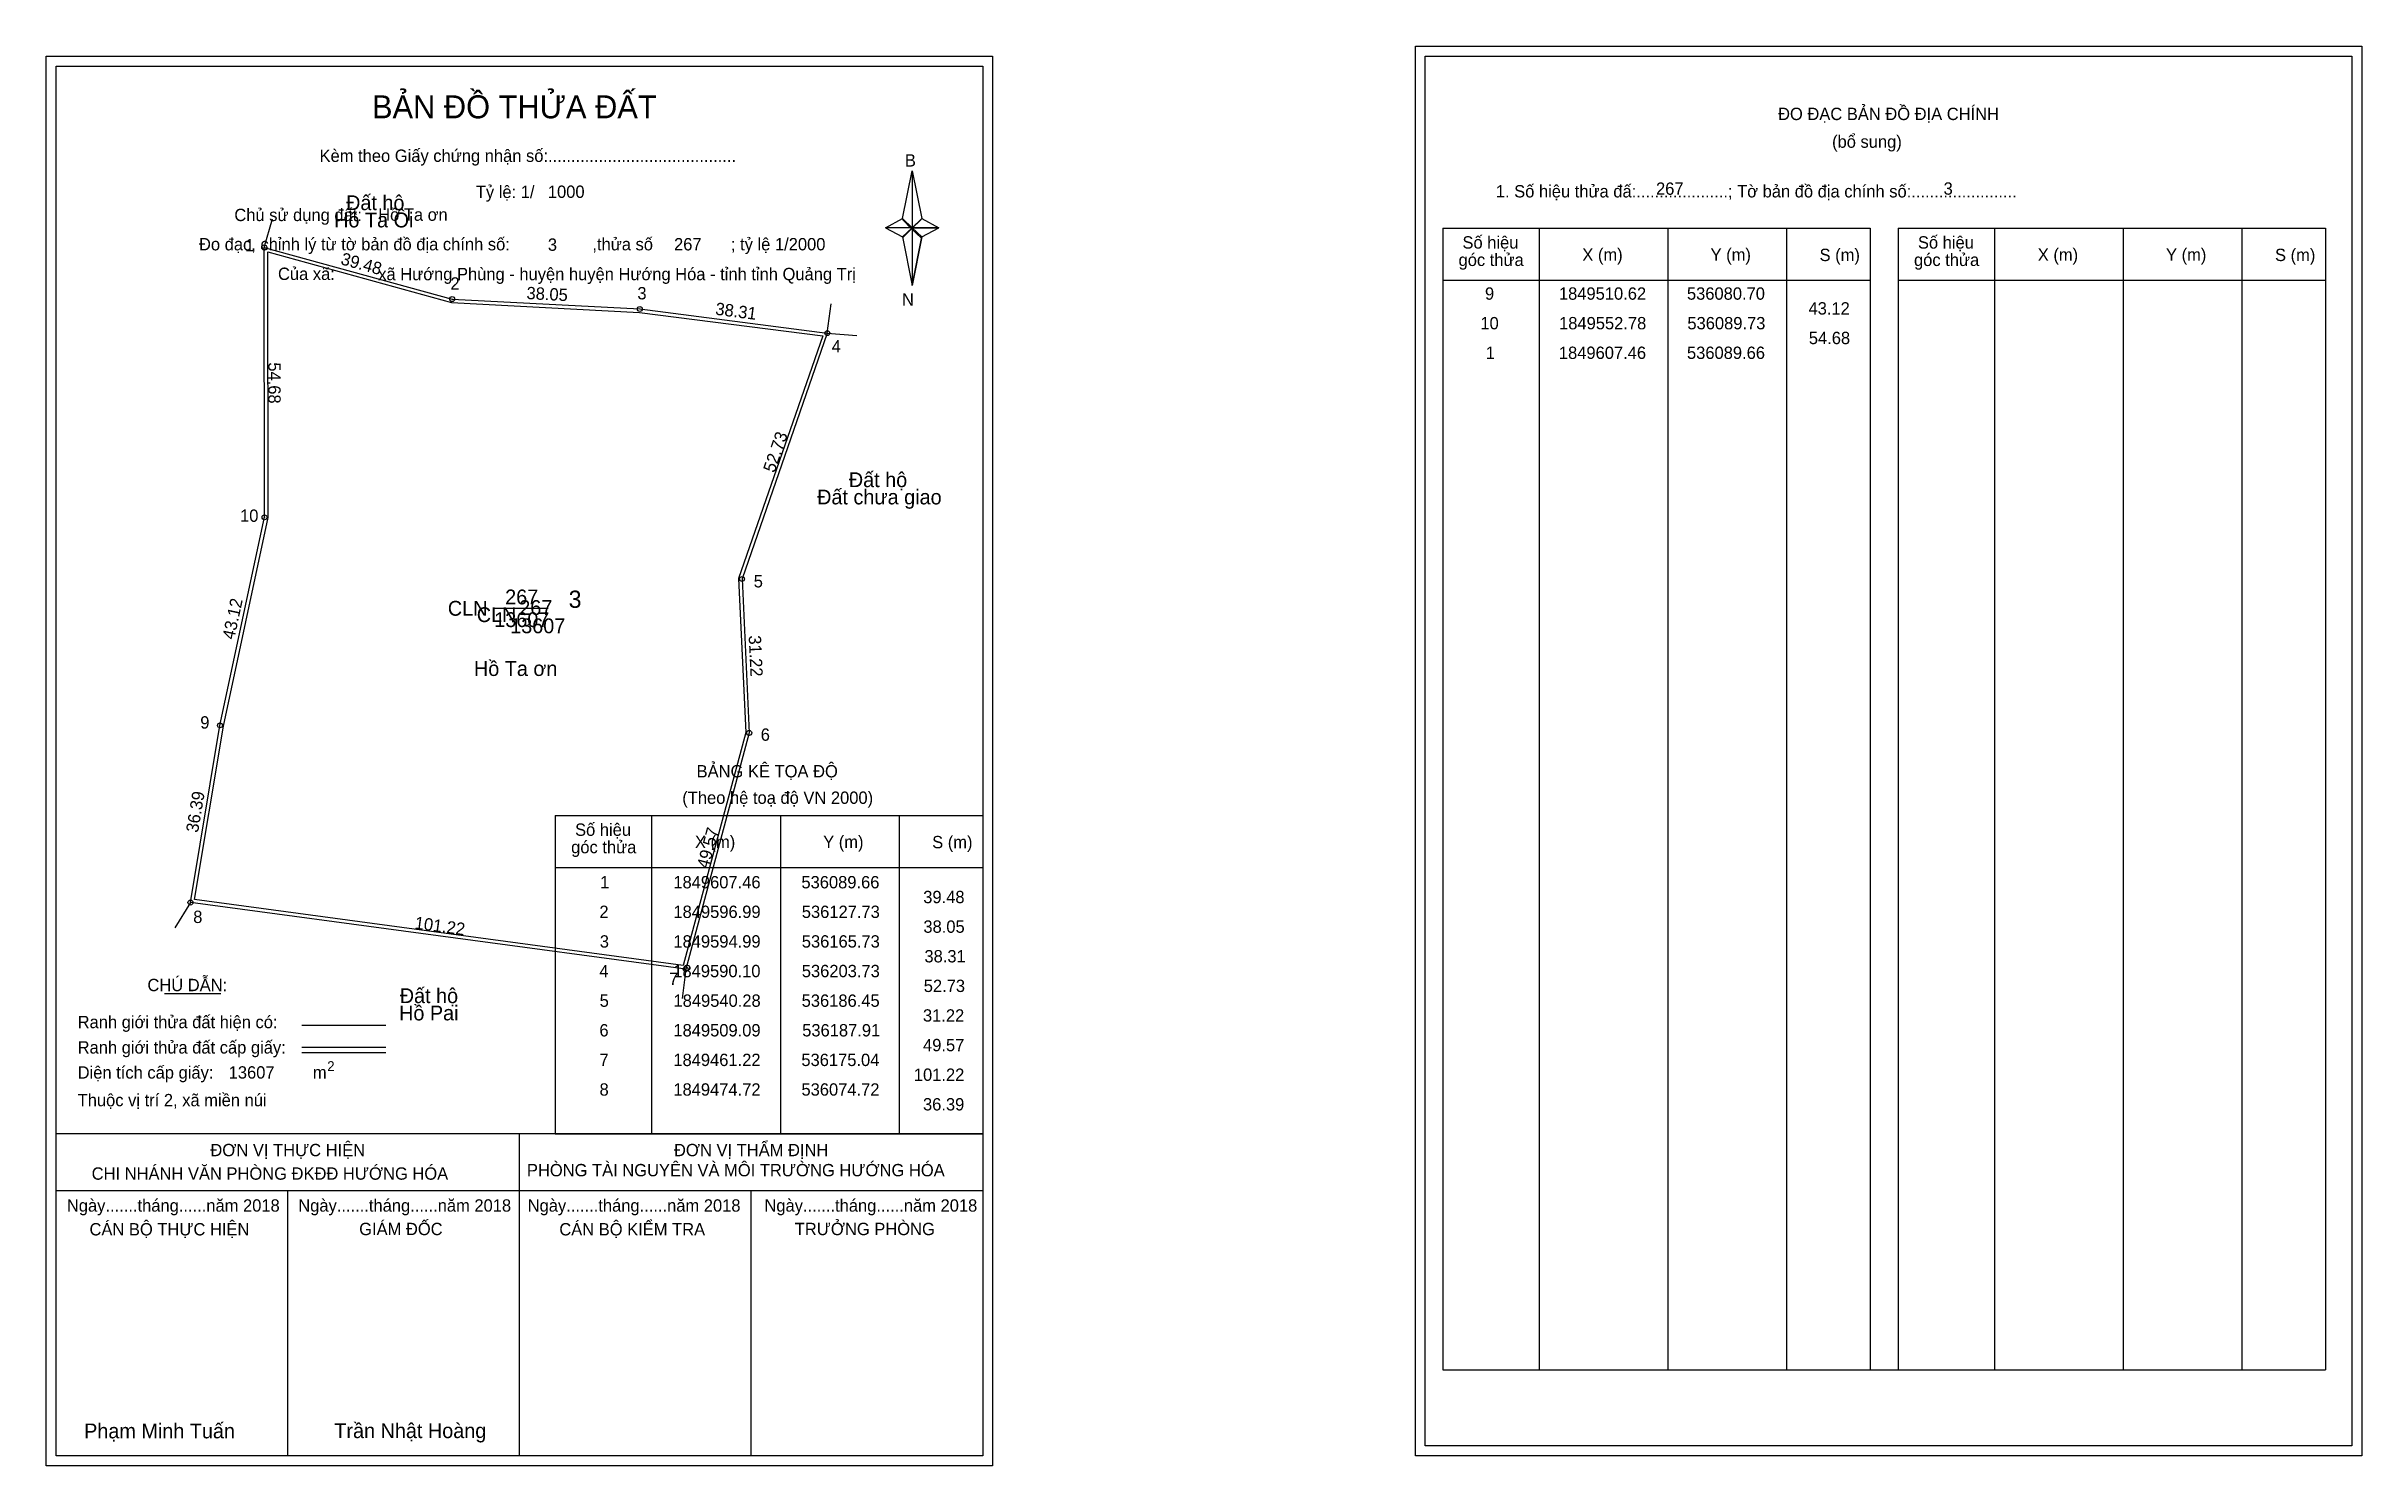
# Model space of a CAD drawing. Extents: x 536046 to 536515, y 1849361 to 1849648.
import ezdxf

# ---------------------------------------------------------------- set-up
doc = ezdxf.new("R2010")
doc.units = 0
for name, color, linetype in [('Level 1', 7, 'Continuous'), ('Level 10', 7, 'Continuous'), ('Level 11', 7, 'Continuous'), ('Level 13', 7, 'Continuous'), ('Level 2', 7, 'Continuous'), ('Level 27', 7, 'Continuous'), ('Level 3', 7, 'Continuous'), ('Level 36', 7, 'Continuous'), ('Level 4', 7, 'Continuous'), ('Level 49', 7, 'Continuous'), ('Level 5', 7, 'Continuous'), ('Level 53', 7, 'Continuous'), ('Level 55', 7, 'Continuous'), ('Level 6', 7, 'Continuous'), ('Level 63', 7, 'Continuous'), ('Level 7', 7, 'Continuous'), ('Level 9', 7, 'Continuous')]:
    doc.layers.add(name, color=color, linetype=linetype)

msp = doc.modelspace()

# ---------------------------------------------------------------- linework, layer by layer
at = {"layer": 'Level 1'}
for p, q in [((536047.52, 1849644.2), (536047.52, 1849644.2)), ((536324.84, 1849646.2), (536324.84, 1849646.2)), ((536218.94, 1849613.32), (536220.91, 1849622.96)), ((536220.91, 1849622.96), (536220.91, 1849611.44)), ((536220.91, 1849622.96), (536222.88, 1849613.32)), ((536215.5, 1849611.44), (536218.94, 1849613.32)), ((536218.94, 1849613.32), (536220.91, 1849611.44)), ((536220.76, 1849611.22), (536218.94, 1849613.1)), ((536220.91, 1849611.44), (536218.94, 1849609.6)), ((536220.76, 1849611.22), (536218.94, 1849609.38)), ((536218.94, 1849609.38), (536220.76, 1849611.22)), ((536222.73, 1849613.1), (536220.76, 1849611.22)), ((536220.76, 1849611.22), (536222.73, 1849613.1)), ((536222.73, 1849609.38), (536220.76, 1849611.22)), ((536222.88, 1849613.32), (536220.91, 1849611.44)), ((536220.91, 1849611.44), (536220.91, 1849599.74)), ((536220.91, 1849611.44), (536226.32, 1849611.44)), ((536220.91, 1849611.44), (536222.88, 1849609.6)), ((536222.88, 1849609.6), (536226.32, 1849611.44)), ((536328.38, 1849611.35), (536414.98, 1849611.35)), ((536347.97, 1849380.08), (536347.97, 1849611.35)), ((536374.04, 1849380.08), (536374.04, 1849611.35)), ((536398.01, 1849611.35), (536398.01, 1849380.08)), ((536414.98, 1849611.35), (536414.98, 1849380.08)), ((536420.63, 1849611.35), (536507.24, 1849611.35)), ((536440.22, 1849380.08), (536440.22, 1849611.35)), ((536466.3, 1849380.08), (536466.3, 1849611.35)), ((536490.27, 1849611.35), (536490.27, 1849380.08)), ((536507.24, 1849611.35), (536507.24, 1849380.08)), ((536218.94, 1849609.6), (536220.91, 1849599.74)), ((536222.88, 1849609.6), (536220.91, 1849599.74)), ((536328.38, 1849600.82), (536414.98, 1849600.82)), ((536420.63, 1849600.82), (536507.24, 1849600.82)), ((536148.62, 1849492.38), (536235.22, 1849492.38)), ((536168.21, 1849427.85), (536168.21, 1849492.38)), ((536194.28, 1849427.85), (536194.28, 1849492.38)), ((536218.25, 1849492.38), (536218.25, 1849427.85)), ((536148.62, 1849481.85), (536235.22, 1849481.85)), ((536069.44, 1849456.27), (536080.84, 1849456.27)), ((536097.3, 1849449.86), (536114.32, 1849449.86)), ((536097.3, 1849445.42), (536114.32, 1849445.42)), ((536097.3, 1849444.32), (536114.32, 1849444.32)), ((536154.35, 1849427.85), (536047.52, 1849427.85)), ((536235.22, 1849427.85), (536130.38, 1849427.85)), ((536141.37, 1849362.63), (536141.37, 1849427.85)), ((536148.62, 1849427.85), (536235.22, 1849427.85)), ((536235.22, 1849416.3), (536047.52, 1849416.3)), ((536094.44, 1849362.63), (536094.44, 1849416.3)), ((536188.29, 1849362.63), (536188.29, 1849416.3)), ((536328.38, 1849380.08), (536507.24, 1849380.08)), ((536235.22, 1849362.63), (536235.22, 1849362.63)), ((536512.54, 1849364.63), (536512.54, 1849364.63))]:
    msp.add_line(p, q, dxfattribs=at)
for points in [[(536218.94, 1849613.32), (536220.91, 1849622.96), (536220.91, 1849611.44)], [(536215.5, 1849611.44), (536218.94, 1849609.6), (536220.91, 1849611.44)], [(536220.91, 1849611.44), (536222.88, 1849613.32), (536226.32, 1849611.44)], [(536220.91, 1849611.44), (536220.91, 1849599.74), (536222.88, 1849609.6)]]:
    msp.add_lwpolyline(points, close=True, dxfattribs=at)
at = {"layer": 'Level 10'}
for p, q in [((536089.73, 1849552.78), (536089.66, 1849607.46)), ((536165.73, 1849594.99), (536203.73, 1849590.1))]:
    msp.add_line(p, q, dxfattribs=at)
for points in [[(536175.04, 1849461.22), (536074.72, 1849474.72), (536080.7, 1849510.62), (536089.73, 1849552.78), (536089.66, 1849607.46), (536127.73, 1849596.99), (536165.73, 1849594.99), (536203.73, 1849590.1), (536186.45, 1849540.28), (536187.91, 1849509.09)], [(536174.52, 1849462), (536075.53, 1849475.32), (536081.39, 1849510.49), (536090.43, 1849552.71), (536090.36, 1849606.54), (536127.62, 1849596.29), (536165.67, 1849594.29), (536202.79, 1849589.52), (536185.74, 1849540.38), (536187.21, 1849509.17)]]:
    msp.add_lwpolyline(points, close=True, dxfattribs=at)
at = {"layer": 'Level 11'}
for centre in [(536089.66, 1849607.46), (536127.73, 1849596.99), (536165.73, 1849594.99), (536203.73, 1849590.1), (536089.73, 1849552.78), (536186.45, 1849540.28), (536080.7, 1849510.62), (536187.91, 1849509.09), (536074.72, 1849474.72), (536175.04, 1849461.22), (536175.04, 1849461.22)]:
    msp.add_circle(centre, 0.5, dxfattribs=at)
at = {"layer": 'Level 27'}
for p, q in [((536089.66, 1849607.46), (536091.31, 1849613.23)), ((536203.73, 1849590.1), (536204.52, 1849596.05)), ((536203.73, 1849590.1), (536209.71, 1849589.62)), ((536074.72, 1849474.72), (536071.58, 1849469.61)), ((536175.04, 1849461.22), (536174.32, 1849455.26))]:
    msp.add_line(p, q, dxfattribs=at)
at = {"layer": 'Level 3'}
for p, q in [((536328.38, 1849611.35), (536328.38, 1849380.08)), ((536420.63, 1849611.35), (536420.63, 1849380.08)), ((536148.62, 1849492.38), (536148.62, 1849427.85))]:
    msp.add_line(p, q, dxfattribs=at)
at = {"layer": 'Level 63'}
for points in [[(536045.52, 1849646.2), (536237.22, 1849646.2), (536237.22, 1849360.63), (536045.52, 1849360.63)], [(536047.52, 1849644.2), (536235.22, 1849644.2), (536235.22, 1849362.63), (536047.52, 1849362.63)], [(536322.85, 1849648.2), (536514.55, 1849648.2), (536514.55, 1849362.63), (536322.85, 1849362.63)], [(536324.85, 1849646.2), (536512.55, 1849646.2), (536512.55, 1849364.63), (536324.85, 1849364.63)]]:
    msp.add_lwpolyline(points, close=True, dxfattribs=at)
at = {"layer": 'Level 9'}
msp.add_line((536136.25, 1849534.34), (536147.15, 1849534.34), dxfattribs=at)

# ---------------------------------------------------------------- texts
at = {"layer": 'Level 1'}
for s, height, p in [('BẢN ĐỒ THỬA ĐẤT', 4.6657, (536111.49, 1849633.61)), ('ĐO ĐẠC BẢN ĐỒ ĐỊA CHÍNH', 2.5, (536396.32, 1849633.26)), ('(bổ sung)', 2.5, (536407.26, 1849627.64)), ('Kèm theo Giấy chứng nhận số:.........................................', 2.5, (536100.87, 1849624.78)), ('B', 2.5, (536219.45, 1849623.84)), ('1. Số hiệu thửa đấ:....................; Tờ bản đồ địa chính số:.......................', 2.5, (536339.15, 1849617.58)), ('Chủ sử dụng đất:', 2.5, (536083.61, 1849612.79)), ('Đo đạc, chỉnh lý từ tờ bản đồ địa chính số:                  ,thửa số                 ; tỷ lệ 1/2000', 2.5, (536076.45, 1849606.86)), ('góc thửa', 2.5, (536331.6, 1849603.69)), ('Số hiệu', 2.5, (536332.39, 1849607.22)), ('X (m)', 2.5, (536356.67, 1849604.74)), ('Y (m)', 2.5, (536382.65, 1849604.74)), ('S (m)', 2.5, (536404.73, 1849604.69)), ('góc thửa', 2.5, (536423.86, 1849603.69)), ('Số hiệu', 2.5, (536424.65, 1849607.22)), ('X (m)', 2.5, (536448.93, 1849604.74)), ('Y (m)', 2.5, (536474.91, 1849604.74)), ('S (m)', 2.5, (536496.99, 1849604.69)), ('Của xã:', 2.5, (536092.45, 1849600.86)), ('N', 2.5, (536218.85, 1849595.67)), ('BẢNG KÊ TỌA ĐỘ', 2.5, (536177.25, 1849500.08)), ('(Theo hệ toạ độ VN 2000)', 2.5, (536174.35, 1849494.72)), ('Số hiệu', 2.5, (536152.63, 1849488.24)), ('góc thửa', 2.5, (536151.84, 1849484.71)), ('X (m)', 2.5, (536176.91, 1849485.77)), ('Y (m)', 2.5, (536202.89, 1849485.77)), ('S (m)', 2.5, (536224.97, 1849485.72)), ('CHÚ DẪN:', 2.5, (536066, 1849456.77)), ('Ranh giới thửa đất hiện có:', 2.5, (536051.87, 1849449.27)), ('Ranh giới thửa đất cấp giấy:', 2.5, (536051.87, 1849444.13)), ('2', 2, (536102.42, 1849440.58)), ('Diện tích cấp giấy:', 2.5, (536051.87, 1849439.05)), ('m', 2.5, (536099.52, 1849439.07)), ('Thuộc vị trí 2, xã miền núi', 2.5, (536051.87, 1849433.45)), ('ĐƠN VỊ THỰC HIỆN', 2.5, (536078.75, 1849423.33)), ('ĐƠN VỊ THẨM ĐỊNH', 2.5, (536172.66, 1849423.33)), ('CHI NHÁNH VĂN PHÒNG ĐKĐĐ HƯỚNG HÓA', 2.5, (536054.71, 1849418.57)), ('PHÒNG TÀI NGUYÊN VÀ MÔI TRƯỜNG HƯỚNG HÓA', 2.5, (536142.88, 1849419.26)), ('Ngày.......tháng......năm 2018', 2.5, (536049.69, 1849412.1)), ('Ngày.......tháng......năm 2018', 2.5, (536096.56, 1849412.1)), ('Ngày.......tháng......năm 2018', 2.5, (536143.03, 1849412.1)), ('Ngày.......tháng......năm 2018', 2.5, (536190.99, 1849412.1)), ('CÁN BỘ THỰC HIỆN', 2.5, (536054.27, 1849407.28)), ('GIÁM ĐỐC', 2.5, (536108.9, 1849407.34)), ('CÁN BỘ KIỂM TRA', 2.5, (536149.44, 1849407.28)), ('TRƯỞNG PHÒNG', 2.5, (536197.13, 1849407.34)), ('Phạm Minh Tuấn', 3, (536053.18, 1849366.17)), ('Trần Nhật Hoàng', 3, (536103.87, 1849366.22))]:
    msp.add_text(s, height=height, dxfattribs=at).set_placement(p)
at = {"layer": 'Level 11'}
msp.add_text('Tỷ lệ: 1/', height=2.5, dxfattribs=at).set_placement((536132.53, 1849617.47))
at = {"layer": 'Level 13'}
for s, p in [('CLN', (536126.86, 1849532.84)), ('267', (536138.47, 1849535.14)), ('13607', (536136.26, 1849530.54))]:
    msp.add_text(s, height=3, dxfattribs=at).set_placement(p)
at = {"layer": 'Level 2'}
msp.add_text('Hồ Ta ơn', height=3, dxfattribs=at).set_placement((536132.15, 1849520.63))
at = {"layer": 'Level 3'}
msp.add_text('CLN', height=3, dxfattribs=at).set_placement((536132.72, 1849531.55))
at = {"layer": 'Level 36'}
for s, p in [('Đất hộ', (536106.25, 1849615.01)), ('Hồ Ta Ôi', (536103.83, 1849611.51)), ('Đất hộ', (536208.09, 1849558.89)), ('Đất chưa giao', (536201.67, 1849555.39)), ('Đất hộ', (536117.12, 1849454.35)), ('Hồ Pai', (536116.98, 1849450.85))]:
    msp.add_text(s, height=3, dxfattribs=at).set_placement(p)
at = {"layer": 'Level 4'}
msp.add_text('267', height=3, dxfattribs=at).set_placement((536141.33, 1849532.99))
at = {"layer": 'Level 49'}
for s, rotation, p in [('39.48', 344.6227, (536105, 1849604.07)), ('38.05', 356.9872, (536142.74, 1849597)), ('38.31', 352.6672, (536180.94, 1849593.84)), ('54.68', 270.0733, (536090.49, 1849584.17)), ('52.73', 70.871, (536193.02, 1849561.67)), ('43.12', 77.9108, (536083.58, 1849527.88)), ('31.22', 272.6801, (536187.79, 1849528.8)), ('36.39', 80.5429, (536076.25, 1849488.78)), ('49.57', 74.9517, (536179.65, 1849481.43)), ('101.22', 352.3358, (536120.03, 1849469.43))]:
    msp.add_text(s, height=2.5, rotation=rotation, dxfattribs=at).set_placement(p)
at = {"layer": 'Level 5'}
msp.add_text('13607', height=3, dxfattribs=at).set_placement((536139.49, 1849529.29))
at = {"layer": 'Level 53'}
for s, p in [('9', (536336.95, 1849596.86)), ('1849510.62', (536351.93, 1849596.86)), ('536080.70', (536377.86, 1849596.86)), ('10', (536336.02, 1849590.86)), ('1849552.78', (536351.96, 1849590.86)), ('536089.73', (536377.95, 1849590.86)), ('43.12', (536402.49, 1849593.86)), ('54.68', (536402.55, 1849587.86)), ('1', (536337.1, 1849584.86)), ('1849607.46', (536351.92, 1849584.86)), ('536089.66', (536377.87, 1849584.86)), ('1', (536157.71, 1849477.6)), ('1849607.46', (536172.54, 1849477.6)), ('536089.66', (536198.48, 1849477.6)), ('39.48', (536223.16, 1849474.6)), ('2', (536157.56, 1849471.6)), ('1849596.99', (536172.55, 1849471.6)), ('536127.73', (536198.56, 1849471.6)), ('38.05', (536223.19, 1849468.6)), ('3', (536157.64, 1849465.6)), ('1849594.99', (536172.55, 1849465.6)), ('536165.73', (536198.56, 1849465.6)), ('4', (536157.55, 1849459.6)), ('1849590.10', (536172.53, 1849459.6)), ('536203.73', (536198.56, 1849459.6)), ('38.31', (536223.4, 1849462.6)), ('1849540.28', (536172.57, 1849453.6)), ('536186.45', (536198.53, 1849453.6)), ('52.73', (536223.26, 1849456.6)), ('5', (536157.61, 1849453.6)), ('31.22', (536223.1, 1849450.6)), ('6', (536157.56, 1849447.6)), ('1849509.09', (536172.55, 1849447.6)), ('536187.91', (536198.64, 1849447.6)), ('49.57', (536223.12, 1849444.6)), ('7', (536157.57, 1849441.6)), ('1849461.22', (536172.54, 1849441.6)), ('536175.04', (536198.47, 1849441.6)), ('8', (536157.59, 1849435.6)), ('1849474.72', (536172.54, 1849435.6)), ('536074.72', (536198.49, 1849435.6)), ('101.22', (536221.26, 1849438.6)), ('36.39', (536223.11, 1849432.6))]:
    msp.add_text(s, height=2.5, dxfattribs=at).set_placement(p)
at = {"layer": 'Level 55'}
for s, height, p in [('264', 0.11, (536089.54, 1849607.35)), ('1', 0.4, (536089.55, 1849607.46)), ('0', 0.11, (536089.62, 1849607.35)), ('2', 0.4, (536127.59, 1849596.99)), ('264', 0.11, (536127.61, 1849596.88)), ('264', 0.11, (536165.61, 1849594.88)), ('3', 0.4, (536165.61, 1849594.99)), ('4', 0.4, (536203.59, 1849590.1)), ('264', 0.11, (536203.61, 1849589.99)), ('0', 0.11, (536203.69, 1849589.99)), ('0', 0.11, (536203.69, 1849589.99)), ('10', 0.4, (536089.45, 1849552.78)), ('0', 0.11, (536089.69, 1849552.67)), ('5', 0.4, (536186.32, 1849540.28)), ('0', 0.11, (536186.41, 1849540.17)), ('0', 0.11, (536186.41, 1849540.17)), ('9', 0.4, (536080.56, 1849510.62)), ('0', 0.11, (536080.66, 1849510.51)), ('6', 0.4, (536187.77, 1849509.09)), ('0', 0.11, (536187.87, 1849508.98)), ('0', 0.11, (536187.87, 1849508.98)), ('8', 0.4, (536074.59, 1849474.72)), ('0', 0.11, (536074.68, 1849474.61)), ('0', 0.11, (536074.68, 1849474.61)), ('0', 0.11, (536074.68, 1849474.61)), ('7', 0.4, (536174.91, 1849461.22)), ('0', 0.11, (536175, 1849461.11)), ('0', 0.11, (536175, 1849461.11)), ('0', 0.11, (536175, 1849461.11)), ('0', 0.11, (536175, 1849461.11))]:
    msp.add_text(s, height=height, dxfattribs=at).set_placement(p)
at = {"layer": 'Level 6'}
for s, p in [('267', (536371.6, 1849618.12)), ('3', (536429.85, 1849618.14)), ('Hồ Ta ơn', (536112.74, 1849612.85)), ('1000', (536147.12, 1849617.49)), ('3', (536147.12, 1849606.77)), ('267', (536172.68, 1849606.85)), ('xã Hướng Phùng - huyện huyện Hướng Hóa - tỉnh tỉnh Quảng Trị', (536112.76, 1849600.81)), ('13607', (536082.46, 1849439.06))]:
    msp.add_text(s, height=2.5, dxfattribs=at).set_placement(p)
at = {"layer": 'Level 7'}
msp.add_text('3', height=3.5, dxfattribs=at).set_placement((536151.33, 1849534.43))
at = {"layer": 'Level 9'}
for s, p in [('1', (536085.79, 1849606.65)), ('2', (536127.39, 1849598.9)), ('3', (536165.25, 1849596.93)), ('4', (536204.62, 1849586.17)), ('10', (536084.77, 1849551.86)), ('5', (536188.82, 1849538.57)), ('9', (536076.71, 1849509.97)), ('6', (536190.24, 1849507.5)), ('8', (536075.28, 1849470.58)), ('7', (536171.67, 1849458.01))]:
    msp.add_text(s, height=2.5, dxfattribs=at).set_placement(p)

doc.saveas('drawing.dxf')
